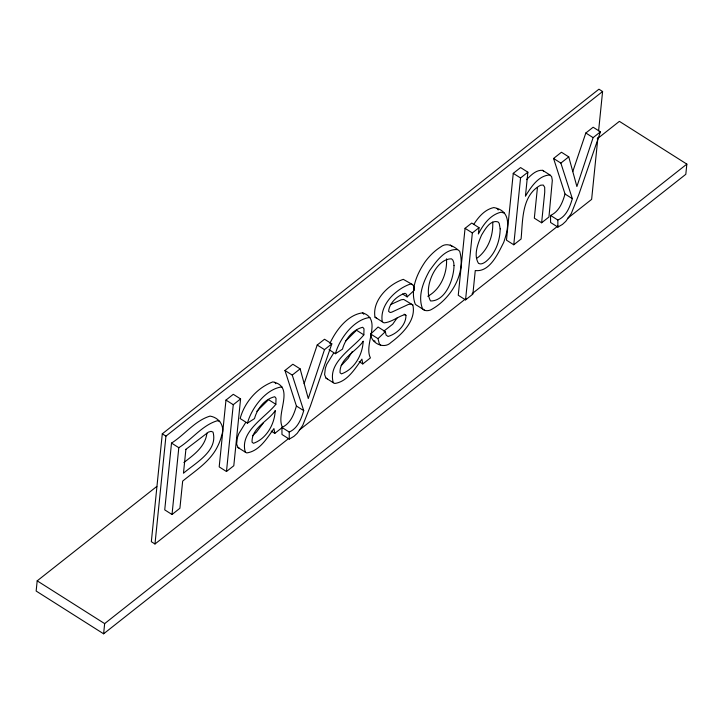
<?xml version="1.0" encoding="UTF-8"?>
<svg xmlns="http://www.w3.org/2000/svg" width="723" height="723" viewBox="0 0 723 723"><rect width="100%" height="100%" fill="white"/><g stroke="black" fill="none" stroke-linecap="round" stroke-linejoin="round"><path stroke-width="1.08" d="M156.819 486.434L37.189 580.849L36.15 591.043L103.615 633.809L685.811 174.306L686.85 164.112L619.385 121.356L597.234 138.834M103.615 633.809L104.654 623.615L686.85 164.112M598.599 130.836L602.593 91.505L598.942 89.191L162.295 433.818L151.333 541.69L154.984 543.994L288.721 438.445M154.984 543.994L165.938 436.132L602.593 91.505M171.514 443.072L164.727 509.878L172.02 514.505L179.91 508.269L182.666 481.111C194.469 471.396 208.179 462.883 216.05 449.335A28.025 11.74 -57.6 0 0 221.636 435.427C225.215 426.462 219.412 417.65 210.059 416.105C194.903 420.623 184.627 434.885 171.514 443.072L178.807 447.691L172.02 514.505M225.974 400.081L219.186 466.895L226.48 471.513L233.8 465.739L240.587 398.924L233.294 394.306L225.974 400.081L233.267 404.708L226.48 471.513M504.419 213.095L501.102 212.182C490.293 214.677 483.163 224.591 478.382 233.972L479.024 227.682L471.73 223.055L465.061 228.323L458.255 295.264L465.558 299.891L472.878 294.107L475.264 270.547C489.833 272.399 498.147 253.294 503.696 242.431C508.251 229.453 512.544 210.854 493.809 207.564C484.979 209.426 478.581 216.837 473.936 224.13M465.558 299.891L472.354 232.942L479.024 227.682M541.626 222.783L548.947 217.008L552.318 180.37L551.64 176.692L549.95 174.966C538.418 175.409 530.944 187.221 525.44 196.159L527.871 172.191L520.578 167.564L513.258 173.348L506.471 240.153L513.764 244.781L521.084 238.997C522.874 220.669 521.41 195.463 540.614 185.205L543.271 185.043L544.69 187.275L544.744 192.119L541.626 222.783L534.333 218.165L537.451 187.492M513.764 244.781L520.551 177.966L527.871 172.191M597.912 137.578L591.631 199.376L567.718 218.247M274.803 433.375L273.945 428.567C267.103 438.102 259.376 451.143 246.778 452.923L245.314 452.155C239.322 431.649 265.142 417.731 275.852 404.302L276.023 398.265L274.749 396.701C264.627 399.123 257.126 408.784 254.496 418.599L247.447 423.154L240.153 418.536C244.491 402.359 257.135 387.727 272.824 381.898C295.553 386.588 275.391 413.448 282.449 427.347L274.803 433.375L271.152 431.071M329.896 343.425C336.014 330.23 347.591 314.713 362.675 312.833C382.648 319.53 363.362 344.275 370.429 357.903L362.783 363.94L361.925 359.123C355.083 368.667 347.347 381.708 334.758 383.479L333.294 382.72C327.302 362.214 353.122 348.296 363.832 334.866L364.003 328.829L362.729 327.266C352.607 329.688 345.106 339.349 342.467 349.164L335.427 353.719L329.037 349.67M206.905 433.167C205.468 446.561 193.683 454.948 183.886 462.521M304.157 383.606L317.207 345.016L324.528 339.232L331.821 343.859L310.393 406.046L302.711 425.44L297.18 433.348L293.881 436.394L289.263 439.114L281.97 434.487L281.934 427.429C290.529 423.624 293.963 414.406 296.421 406.019L284.952 370.474L292.842 364.238L300.135 368.866L308.269 398.536L324.5 349.634L331.821 343.859M572.77 171.595L585.82 133.005L593.14 127.23L600.433 131.857L579.006 194.044L571.333 213.439L565.793 221.346L562.494 224.383L557.876 227.112L550.583 222.485L550.546 215.427C559.141 211.613 562.584 202.404 565.034 194.017L553.565 158.464L561.455 152.237L568.748 156.864L576.891 186.534L593.113 137.632L600.433 131.857M247.447 423.154C251.487 408.088 265.965 388.766 281.997 386.895M335.427 353.719C339.467 338.653 353.945 319.322 369.968 317.46M284.952 370.474L292.246 375.092L303.714 410.646C301.256 419.033 297.822 428.242 289.227 432.056L289.263 439.114M553.565 158.464L560.858 163.091L572.327 198.644C569.878 207.031 566.434 216.24 557.84 220.045L557.876 227.112M352.173 351.676L348.143 358.301L341.22 365.576M396.999 318.093L392.688 324.229L383.85 331.134M263.271 423.027L256.484 432.083L252.435 435.752M245.684 422.494L238.78 433.719L237.379 437.668L236.62 444.067L238.021 447.537L245.314 452.155M333.665 353.059L326.751 364.284L325.359 368.233L324.6 374.622L326.001 378.093L333.294 382.72M526.561 179.611C530.872 175.328 536.068 169.715 542.657 170.339L549.95 174.966M390.682 304.546L401.138 299.792L403.696 299.449L412.815 304.916C416.484 320.181 402.214 334.044 390.953 342.494C384.103 349.607 370.98 343.172 370.7 334.017L378.075 327.031L385.368 331.658L386.082 335.047L388.007 336.448C396.9 333.999 406.199 325.007 405.946 315.3L404.13 314.153M380.669 345.205L379.331 343.805L377.993 338.644L385.368 331.658M256.773 411.333L268.558 399.674L275.852 404.302M345.54 341.157L356.529 330.239L363.832 334.866M402.594 294.008L407.157 296.891L414.424 290.149L413.881 286.697L412.661 284.645L403.289 279.349C388.45 284.32 371.938 300.497 375.011 317.18L384.021 322.865C391.459 322.268 397.505 316.855 404.528 314.686L405.946 315.3M178.807 447.691C191.92 439.512 202.196 425.241 217.352 420.732L219.747 421.373M233.267 404.708L240.587 398.924M292.246 375.092L300.135 368.866M560.858 163.091L568.748 156.864M299.349 430.058L465.865 298.635M472.065 293.746L557.975 225.938M427.781 296.267C440.84 289.254 447.356 273.167 446.516 258.834M457.569 249.625C444.943 248.54 436.177 261.599 429.534 270.682C423.317 281.762 417.632 296.014 422.449 308.531A28.459 11.93 -57.6 0 0 430.492 310.004C450.483 299.539 466.254 273.782 459.674 251.252C454.396 246.688 447.148 241.69 440.578 247.013C434.65 250.773 429.625 255.788 425.422 261.383C417.153 273.303 409.977 289.498 415.156 303.913A28.459 11.93 -57.6 0 0 417.234 305.594L424.528 310.221M412.661 284.645L410.583 283.976C395.743 288.938 379.232 305.115 382.304 321.807M373.375 340.587L375.156 341.193M412.815 304.916L410.989 304.076L408.432 304.419L391.721 312.173L390.167 312.508L388.603 311.378C389.299 302.973 397.243 295.752 404.925 293.294L406.543 294.315L407.157 296.891M326.001 378.093L327.465 378.861M238.021 447.537L239.485 448.296M375.011 317.18L376.728 318.237M585.82 133.005L593.113 137.632M565.034 194.017L572.327 198.644M513.258 173.348L520.551 177.966M550.546 215.427L557.84 220.045M465.061 228.323L472.354 232.942M370.7 334.017L377.993 338.644M359.132 361.627L362.783 363.94M317.207 345.016L324.5 349.634M296.421 406.019L303.714 410.646M281.934 427.429L289.227 432.056M162.295 433.818L165.938 436.132M37.189 580.849L104.654 623.615M450.266 245.007L452.381 246.633M542.657 170.339L543.786 171.496M362.675 312.833L363.805 314.243M274.704 382.268L275.825 383.678M497.126 208.477L498.201 209.995M492.715 222.088C493.402 234.812 488.712 248.287 478.897 256.719A15.653 6.561 -57.6 0 1 476.62 258.265M454.017 265.549C453.836 278.536 445.983 301.093 430.574 300.985C423.045 288.513 435.617 258.391 451.559 258.852L452.887 260.181L453.71 262.413L454.017 265.549M500.18 228.875C499.982 240.913 495.544 253.402 486.19 261.337A15.653 6.561 -57.6 0 1 480.045 263.877L478.472 263.326C473.303 254.894 477.975 243.488 481.545 235.102C484.997 229.543 490.095 219.638 497.966 221.871L499.186 223.29L500.18 228.875M185.892 449.345L183.47 473.231C195.129 463.063 218.229 451.152 213.032 432.101L211.089 431.351L208.45 432.092L185.892 449.345M275.192 410.727C274.659 424.166 266.425 438.78 253.457 443.307L252.047 442.16C251.459 427.889 268.152 421.211 275.192 410.727M363.172 341.292C362.639 354.731 354.406 369.345 341.437 373.872L340.027 372.725C339.439 358.454 356.123 351.776 363.172 341.292"/></g></svg>
